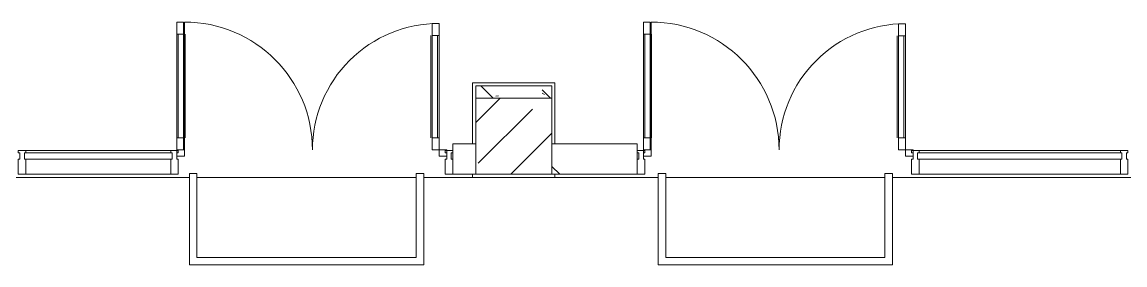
# Model space of a CAD drawing. Header units: millimetres. Extents: x -7229 to 193500, y -8553 to 29000.
# Drawn here: x 102574 to 109809, y 12805 to 14400 of the extents above; entities that cross this region are included whole.
import ezdxf

# ---------------------------------------------------------------- set-up
doc = ezdxf.new("R2010")
doc.units = ezdxf.units.MM
for name, color, linetype, lineweight, true_color in [('A-DETL-GENF-3', 7, 'Continuous', 5, 0xaaaaaa), ('A-DOOR-1', 7, 'Continuous', 5, 0xaaaaaa), ('A-FLOR-1', 7, 'Continuous', 5, 0xaaaaaa), ('I-WALL-3', 7, 'Continuous', 5, 0x787878)]:
    doc.layers.add(name, color=color, linetype=linetype, lineweight=lineweight, true_color=true_color)
for name, color, linetype, lineweight in [('A-GLAZ-CURT', 7, 'Continuous', 5), ('A-GLAZ-CWMG', 7, 'Continuous', 5), ('I-WALL', 7, 'Continuous', 5), ('S-COLS', 7, 'Continuous', 5)]:
    doc.layers.add(name, color=color, linetype=linetype, lineweight=lineweight)

# ---------------------------------------------------------------- blocks, each defined once
blk = doc.blocks.new('Дверь_Витражная_остекление_ - ВВ-11 остекление-32352627-1_2_1_птичка зашивка')
at = {"layer": 'A-DETL-GENF-3'}
for p, q in [((-790.5, -20), (-835.5, -20)), ((-835.5, -851), (-835.5, -20)), ((-790.5, -20), (-835.5, -20)), ((-835.5, -20), (-835.5, -851)), ((-790.5, -851), (-790.5, -20)), ((-790.5, -851), (-790.5, -20)), ((840.5, -860), (840.5, -20)), ((840.5, -20), (840.5, -860)), ((885.5, -860), (885.5, -20)), ((885.5, -860), (885.5, -20)), ((-835.5, -100), (-790.5, -100)), ((-825.5, -771), (-825.5, -100)), ((-781.5, -771), (-781.5, -100)), ((831.5, -780), (831.5, -100)), ((885.5, -100), (840.5, -100)), ((875.5, -780), (875.5, -100)), ((-835.5, -771), (-790.5, -771)), ((885.5, -780), (840.5, -780)), ((-835.5, -851), (-790.5, -851)), ((-835.5, -851), (-790.5, -851)), ((885.5, -860), (840.5, -860)), ((840.5, -860), (885.5, -860))]:
    blk.add_line(p, q, dxfattribs=at)
at = {"layer": 'A-DOOR-1'}
for p, q in [((-885.5, 20), (-835.5, 20)), ((-885.5, -20), (-885.5, 20)), ((-835.5, 20), (-835.5, -20)), ((835.5, 20), (885.5, 20)), ((835.5, -20), (835.5, 20)), ((885.5, 20), (885.5, -20)), ((-835.5, -20), (-885.5, -20)), ((-835.5, -851), (-835.5, -20)), ((835.5, -860), (835.5, -20)), ((885.5, -20), (835.5, -20))]:
    blk.add_line(p, q, dxfattribs=at)
for centre, radius, start, end in [((-835.5, -20), 831, 270, 0), ((835.5, -20), 840, 180, 270)]:
    blk.add_arc(centre, radius, start, end, dxfattribs=at)
blk = doc.blocks.new('Системная панель - Стекло - 40мм-32352622-1_2_1_птичка зашивка')
at = {"layer": 'A-GLAZ-CURT'}
for p, q in [((485, 40), (-485, 40)), ((-485, 40), (-485, 0)), ((-485, 0), (485, 0)), ((485, 0), (485, 40))]:
    blk.add_line(p, q, dxfattribs=at)
blk = doc.blocks.new('Прямоугольный импост - Импост структурный с накладкой - 160мм Темный-32352618-1_2_1_птичка зашивка')
at = {"layer": 'A-GLAZ-CWMG'}
for p, q in [((102599, 13557), (103549, 13557)), ((102599, 13400), (103549, 13400))]:
    blk.add_line(p, q, dxfattribs=at)
blk = doc.blocks.new('Прямоугольный импост - Импост структурный с накладкой - 160мм Темный-V50-1_2_1_птичка зашивка')
at = {"layer": 'A-GLAZ-CWMG'}
for p, q in [((-25, 0), (-25, 17)), ((-25, 17), (25, 17)), ((-15, 0), (-25, 0)), ((-15, -40), (-15, 0)), ((25, 0), (15, 0)), ((15, 0), (15, -40)), ((25, 17), (25, 0)), ((-25, -140), (-25, -40)), ((-25, -40), (-15, -40)), ((15, -40), (25, -40)), ((25, -40), (25, -140)), ((25, -140), (-25, -140))]:
    blk.add_line(p, q, dxfattribs=at)
blk = doc.blocks.new('Прямоугольный импост - Импост структурный с накладкой - 160мм Темный-32310142-1_2_1_птичка зашивка')
at = {"layer": 'A-GLAZ-CWMG'}
for p, q in [((-50, 0), (-50, 17)), ((-50, 17), (0, 17)), ((-40, 0), (-50, 0)), ((-40, -40), (-40, 0)), ((0, 0), (-10, 0)), ((-10, 0), (-10, -40)), ((0, 17), (0, 0)), ((-50, -140), (-50, -40)), ((-50, -40), (-40, -40)), ((-10, -40), (0, -40)), ((0, -40), (0, -140)), ((0, -140), (-50, -140))]:
    blk.add_line(p, q, dxfattribs=at)
blk = doc.blocks.new('Прямоугольный импост - Импост структурный с накладкой - 160мм Темный-32354018-1_2_1_птичка зашивка')
at = {"layer": 'A-GLAZ-CWMG'}
for p, q in [((108459, 13557), (109779, 13557)), ((108459, 13400), (109779, 13400))]:
    blk.add_line(p, q, dxfattribs=at)
blk = doc.blocks.new('Дверь_Витражная_остекление_ - ВВ-12 остекление-32353611-1_2_1_птичка зашивка')
at = {"layer": 'A-DETL-GENF-3'}
for p, q in [((-789.5, -20), (-834.5, -20)), ((-834.5, -849), (-834.5, -20)), ((-789.5, -20), (-834.5, -20)), ((-834.5, -20), (-834.5, -849)), ((-789.5, -849), (-789.5, -20)), ((-789.5, -849), (-789.5, -20)), ((839.5, -860), (839.5, -20)), ((839.5, -20), (839.5, -860)), ((884.5, -860), (884.5, -20)), ((884.5, -860), (884.5, -20)), ((-834.5, -100), (-789.5, -100)), ((-824.5, -769), (-824.5, -100)), ((-780.5, -769), (-780.5, -100)), ((830.5, -780), (830.5, -100)), ((884.5, -100), (839.5, -100)), ((874.5, -780), (874.5, -100)), ((-834.5, -769), (-789.5, -769)), ((884.5, -780), (839.5, -780)), ((-834.5, -849), (-789.5, -849)), ((-834.5, -849), (-789.5, -849)), ((884.5, -860), (839.5, -860)), ((839.5, -860), (884.5, -860))]:
    blk.add_line(p, q, dxfattribs=at)
at = {"layer": 'A-DOOR-1'}
for p, q in [((-884.5, 20), (-834.5, 20)), ((-884.5, -20), (-884.5, 20)), ((-834.5, 20), (-834.5, -20)), ((834.5, 20), (884.5, 20)), ((834.5, -20), (834.5, 20)), ((884.5, 20), (884.5, -20)), ((-834.5, -20), (-884.5, -20)), ((-834.5, -849), (-834.5, -20)), ((834.5, -860), (834.5, -20)), ((884.5, -20), (834.5, -20))]:
    blk.add_line(p, q, dxfattribs=at)
for centre, radius, start, end in [((-834.5, -20), 829, 270, 0), ((834.5, -20), 840, 180, 270)]:
    blk.add_arc(centre, radius, start, end, dxfattribs=at)
blk = doc.blocks.new('Системная панель - Стекло - 40мм-32353599-1_2_1_птичка зашивка')
at = {"layer": 'A-GLAZ-CURT'}
for p, q in [((670, 40), (-670, 40)), ((-670, 40), (-670, 0)), ((-670, 0), (670, 0)), ((670, 0), (670, 40))]:
    blk.add_line(p, q, dxfattribs=at)
blk = doc.blocks.new('Прямоугольный импост - Импост структурный с накладкой - 160мм Темный-30755595-1_2_1_птичка зашивка')
at = {"layer": 'A-GLAZ-CWMG'}
for p, q in [((0, 17), (-50, 17)), ((-50, 17), (-50, 0)), ((-50, 0), (-40, 0)), ((-40, 0), (-40, -40)), ((-10, -40), (-10, 0)), ((-10, 0), (0, 0)), ((0, 0), (0, 17)), ((-40, -40), (-50, -40)), ((-50, -40), (-50, -140)), ((0, -40), (-10, -40)), ((0, -140), (0, -40)), ((-50, -140), (0, -140))]:
    blk.add_line(p, q, dxfattribs=at)
blk = doc.blocks.new('Прямоугольный импост - Импост структурный с накладкой - 160мм Темный-V108-1_2_1_птичка зашивка')
at = {"layer": 'A-GLAZ-CWMG'}
for p, q in [((0, 17), (-50, 17)), ((-50, 17), (-50, 0)), ((-50, 0), (-40, 0)), ((-40, 0), (-40, -40)), ((-10, -40), (-10, 0)), ((-10, 0), (0, 0)), ((0, 0), (0, 17)), ((-40, -40), (-50, -40)), ((-50, -40), (-50, -140)), ((0, -40), (-10, -40)), ((0, -140), (0, -40)), ((-50, -140), (0, -140))]:
    blk.add_line(p, q, dxfattribs=at)

msp = doc.modelspace()

# ---------------------------------------------------------------- hatches: boundary and pattern name
at = {"layer": 'I-WALL'}
h = msp.add_hatch(dxfattribs=at)
h.set_pattern_fill('FP_19', color=256, style=0, pattern_type=2)
h.set_pattern_definition([(135, (0, 0), (-353.5534, -353.5534), [])])
h.paths.add_polyline_path([(110204.8, 13400), (110550, 13400), (110550, 13600), (109829, 13600), (109830, 13400)])
h.paths.add_polyline_path([(105550, 13400), (105550, 13600), (105400, 13600), (105400, 13400), (105530, 13400)])
h.paths.add_polyline_path([(106050, 13400), (106610, 13400), (106610, 13600), (106050, 13600)])
h.paths.add_polyline_path([(101100, 13400), (101398, 13400), (101398, 13600), (101100, 13600)])
at = {"layer": 'I-WALL-3'}
h = msp.add_hatch(dxfattribs=at)
h.set_pattern_fill('FP_31', color=256, style=0, pattern_type=2)
h.set_pattern_definition([(135, (0, 0), (-377.1708, -377.1708), [533.4, -88.9, 17.78, -88.9]), (135, (0, 376.94), (-377.1708, -377.1708), []), (50, (0, 0), (637.6445, -55.7866), [66.675, -733.425]), (355, (0, 0), (-123.3494, 668.6992), [53.34, -586.74]), (100.451, (53.14, -4.65), (514.299, 612.908), [56.665, -623.315]), (46.184, (0, 177.8), (948.7764, -147.1497), [100.012, -1100.137]), (96.636, (79.1, 165.5), (830.909, 865.997), [84.998, -934.973]), (351.184, (0, 177.8), (830.918, 865.988), [80.01, -880.11]), (21, (88.9, 133.35), (530.6506, -357.9283), [66.675, -733.425]), (326, (88.9, 133.35), (216.308, 644.6585), [53.34, -586.74]), (71.451, (133.1, 103.5), (746.9596, 286.7243), [56.665, -623.315]), (37.5, (0, 0), (10.81053, 295.9426), [16.764, -562.864, 16.764, -578.866, -588.962]), (37.5, (0, 0), (10.81053, 295.9426), [-1175.258, 16.764, -572.198]), (7.5, (0, 0), (233.8692, 350.6318), [16.764, -322.834, 16.764, -549.529, -224.472]), (7.5, (0, 0), (233.8692, 350.6318), [-905.891, 16.764, -207.708]), (327.5, (-198.25, 0), (474.5678, -20.0513), [16.764, -205.486, 16.764, -676.656, -920.115]), (327.5, (-198.25, 0), (474.5678, -20.0513), [-915.67, 16.764, -903.351]), (317.5, (-287.15, 0), (518.4522, 88.9934), [16.764, -272.161, 16.764, -443.738, -653.415]), (317.5, (-287.15, 0), (518.4522, 88.9934), [-749.427, 16.764, -636.651])])
h.paths.add_polyline_path([(105550, 13900), (106050, 13900), (106050, 13980), (105550, 13980)])
at = {"layer": 'S-COLS'}
h = msp.add_hatch(dxfattribs=at)
h.set_pattern_fill('FP_1', color=256, style=0, pattern_type=2)
h.set_pattern_definition([(45, (0, 0), (-285.1231, 285.1231), []), (45, (285.12, 0), (-285.1231, 285.1231), [504.031, -100.806, 16.764, -84.042])])
h.paths.add_polyline_path([(106050, 13400), (106050, 13900), (105550, 13900), (105550, 13400)])

# ---------------------------------------------------------------- linework, layer by layer
at = {"layer": 'A-FLOR-1'}
for p, q in [((105530, 13600), (105530, 14000)), ((105530, 14000), (106070, 14000)), ((106070, 14000), (106070, 13600)), ((103721.6, 13404.6), (103671.6, 13404.6)), ((103671.6, 13404.6), (103671.6, 12804.6)), ((103721.6, 12854.6), (103721.6, 13404.6)), ((105208.8, 13404.6), (105158.8, 13404.6)), ((105158.8, 13404.6), (105158.8, 12854.6)), ((105208.8, 12804.6), (105208.8, 13404.6)), ((105530, 13380), (105530, 13400)), ((106070, 13400), (106070, 13380)), ((106796.6, 13404.6), (106746.6, 13404.6)), ((106746.6, 13404.6), (106746.6, 12804.6)), ((106796.6, 12854.6), (106796.6, 13404.6)), ((108283.8, 13404.6), (108233.8, 13404.6)), ((108233.8, 13404.6), (108233.8, 12854.6)), ((108283.8, 12804.6), (108283.8, 13404.6)), ((99790, 13380), (103671.6, 13380)), ((105158.8, 13380), (103721.6, 13380)), ((105208.8, 13380), (106070, 13380)), ((106070, 13380), (106746.6, 13380)), ((108233.8, 13380), (106796.6, 13380)), ((108283.8, 13380), (111070, 13380)), ((105158.8, 12854.6), (103721.6, 12854.6)), ((108233.8, 12854.6), (106796.6, 12854.6)), ((103671.6, 12804.6), (105208.8, 12804.6)), ((106746.6, 12804.6), (108283.8, 12804.6))]:
    msp.add_line(p, q, dxfattribs=at)
at = {"layer": 'I-WALL'}
for p, q in [((106050, 13980), (105550, 13980)), ((105550, 13980), (105550, 13900)), ((106050, 13900), (106050, 13980)), ((105550, 13900), (106050, 13900)), ((105550, 13600), (105400, 13600)), ((105400, 13600), (105400, 13400)), ((105550, 13400), (105550, 13600)), ((106610, 13600), (106050, 13600)), ((106050, 13600), (106050, 13400)), ((106610, 13400), (106610, 13600)), ((105400, 13400), (105550, 13400)), ((106050, 13400), (106610, 13400))]:
    msp.add_line(p, q, dxfattribs=at)
at = {"layer": 'S-COLS'}
for p, q in [((106050, 13900), (105550, 13900)), ((105550, 13900), (105550, 13600)), ((106050, 13600), (106050, 13900)), ((105550, 13600), (105550, 13400)), ((106050, 13400), (106050, 13600)), ((105550, 13400), (106050, 13400))]:
    msp.add_line(p, q, dxfattribs=at)

# ---------------------------------------------------------------- block references
at = {"layer": 'A-DOOR-1', "rotation": 180}
for name, p in [('Дверь_Витражная_остекление_ - ВВ-11 остекление-32352627-1_2_1_птичка зашивка', (104474.5, 13540)), ('Дверь_Витражная_остекление_ - ВВ-12 остекление-32353611-1_2_1_птичка зашивка', (107534.5, 13540))]:
    msp.add_blockref(name, p, dxfattribs=at)
at = {"layer": 'A-GLAZ-CURT', "rotation": 180}
for name, p in [('Системная панель - Стекло - 40мм-32352622-1_2_1_птичка зашивка', (103074, 13540)), ('Системная панель - Стекло - 40мм-32353599-1_2_1_птичка зашивка', (109119, 13540))]:
    msp.add_blockref(name, p, dxfattribs=at)
at = {"layer": 'A-GLAZ-CWMG', "extrusion": (0, 0, -1)}
for name, p in [('Прямоугольный импост - Импост структурный с накладкой - 160мм Темный-V50-1_2_1_птичка зашивка', (-102574, 13540)), ('Прямоугольный импост - Импост структурный с накладкой - 160мм Темный-V50-1_2_1_птичка зашивка', (-103574, 13540)), ('Прямоугольный импост - Импост структурный с накладкой - 160мм Темный-32310142-1_2_1_птичка зашивка', (-106610, 13540)), ('Прямоугольный импост - Импост структурный с накладкой - 160мм Темный-V50-1_2_1_птичка зашивка', (-108434, 13540))]:
    msp.add_blockref(name, p, dxfattribs=at)
at = {"layer": 'A-GLAZ-CWMG'}
for name, p in [('Прямоугольный импост - Импост структурный с накладкой - 160мм Темный-32352618-1_2_1_птичка зашивка', (0, 0)), ('Прямоугольный импост - Импост структурный с накладкой - 160мм Темный-V108-1_2_1_птичка зашивка', (105400, 13540)), ('Прямоугольный импост - Импост структурный с накладкой - 160мм Темный-32354018-1_2_1_птичка зашивка', (0, 0)), ('Прямоугольный импост - Импост структурный с накладкой - 160мм Темный-30755595-1_2_1_птичка зашивка', (109829, 13540))]:
    msp.add_blockref(name, p, dxfattribs=at)

doc.saveas('drawing.dxf')
